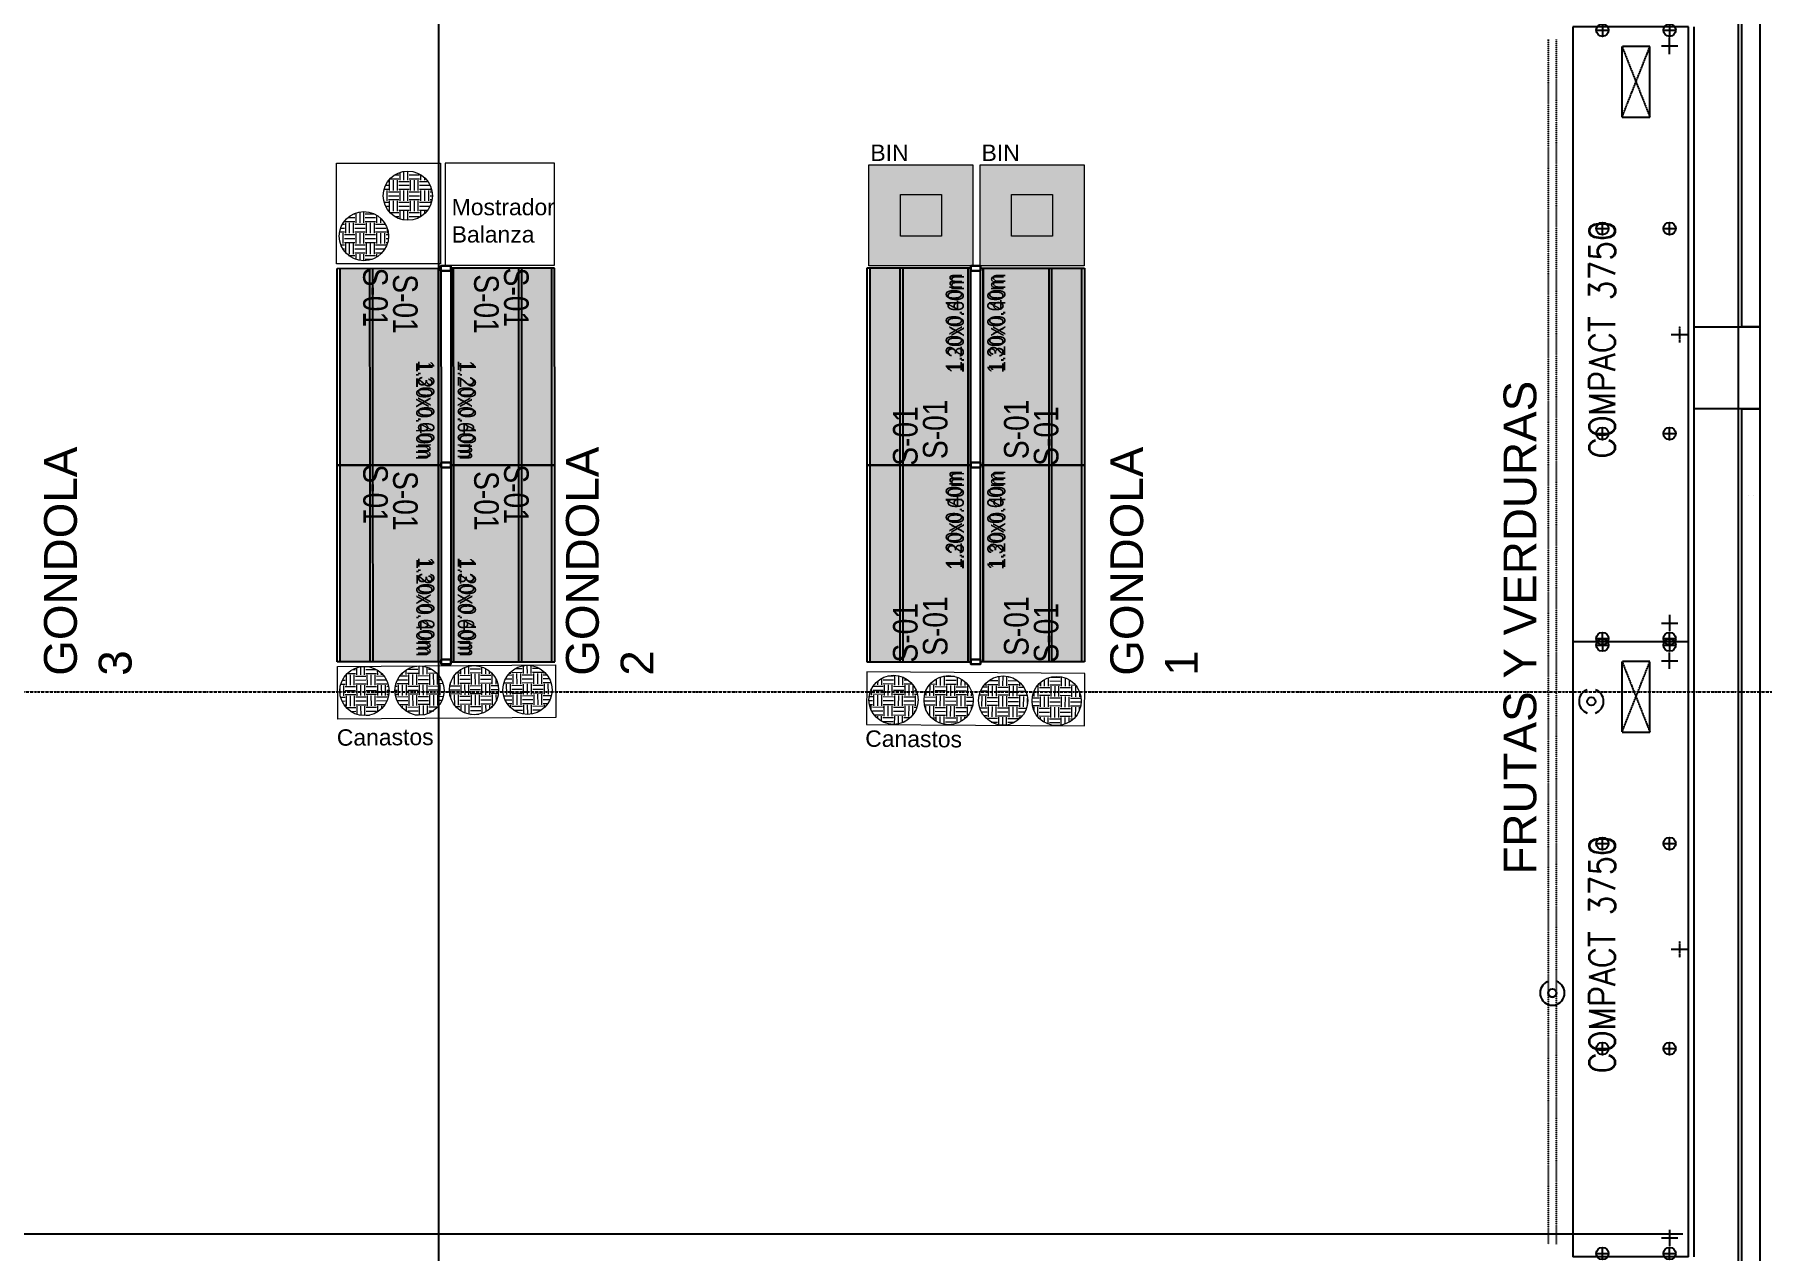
# Model space of a CAD drawing. Header units: millimetres. Extents: x 2698011 to 2856548, y 1019778 to 1210064.
# Drawn here: x 2799514 to 2810043, y 1125799 to 1133215 of the extents above; entities that cross this region are included whole.
import ezdxf
from ezdxf.enums import TextEntityAlignment as Align

# ---------------------------------------------------------------- set-up
doc = ezdxf.new("R2010")
doc.units = ezdxf.units.MM
for name, pattern in [('CONTINUA', [0]), ('DASHDOT2', [0.5, 0.25, -0.125, 0, -0.125]), ('DASHED', [19.05, 12.7, -6.35]), ('HIDDEN', [0.375, 0.25, -0.125]), ('MCDASH12', [0.001411, 0.001058, -0.000352692]), ('TRATTEGGIATA', [0.75, 0.5, -0.25]), ('TRATTEGGIATA2', [0.375, 0.25, -0.125])]:
    doc.linetypes.add(name, pattern=pattern)
for name, color, linetype in [('.corte', 9, 'Continuous'), ('.REVOQUE', 9, 'Continuous'), ('Arq. Pilares', 9, 'CONTINUA'), ('Bloques borde', 9, 'Continuous'), ('COSTAN-CAM-LATERALES', 5, 'Continuous'), ('Mampostería', 9, 'Continuous'), ('PLANTA GRIS', 9, 'Continuous'), ('PROYECCIONES', 9, 'DASHED'), ('REFERENCIAS', 9, 'DASHED'), ('TEXTO', 9, 'Continuous'), ('Vidrio', 9, 'CONTINUA'), ('ZZZZZZZZDESAGUE MAQUINA', 9, 'Continuous'), ('ZZZZZZZZDESAGUE PISO', 9, 'TRATTEGGIATA'), ('ZZZZZZZZGABINETE', 9, 'Continuous'), ('ZZZZZZZZPATAS', 9, 'Continuous'), ('ZZZZZZZZQUADRO_ELETTRICO', 9, 'Continuous'), ('ZZZZZZZZTESTI20', 9, 'Continuous')]:
    doc.layers.add(name, color=color, linetype=linetype)
for name, color, linetype, lineweight in [('_ 07 (0.00)', 9, 'Continuous', 20), ('_ textos', 9, 'Continuous', 5), ('Y_ Frutas y Verduras', 9, 'Continuous', 5)]:
    doc.layers.add(name, color=color, linetype=linetype, lineweight=lineweight)
doc.styles.add('arial', font='arial.ttf')
doc.styles.add('ARIAL NARROW', font='ARIALN.TTF')
doc.styles.get("Standard").update_dxf_attribs({"font": 'arial.ttf'})
doc.styles.add('TESTI15', font='romans.shx', dxfattribs={"width": 0.9, "height": 1.5})
pattern_1 = [(0.433808, (1535612.7, -428885.74), (63.0174021, 63.9789577), [63.5, -63.5]), (0.433808, (1535612.52, -428861.925), (63.0174021, 63.9789577), [63.5, -63.5]), (0.433808, (1535612.34, -428838.113), (63.0174021, 63.9789577), [63.5, -63.5]), (90.433808, (1535620.215, -428830.116), (-63.9789577, 63.0174021), [63.5, -63.5]), (90.433808, (1535644.026, -428829.936), (-63.9789577, 63.0174021), [63.5, -63.5]), (90.433808, (1535667.84, -428829.755), (-63.9789577, 63.0174021), [63.5, -63.5])]
pattern_2 = [(359.580955, (1512981.51, -410102.77), (63.9627185, 63.0338849), [63.5, -63.5]), (359.580955, (1512981.684, -410078.956), (63.9627185, 63.0338849), [63.5, -63.5]), (359.580955, (1512981.86, -410055.144), (63.9627185, 63.0338849), [63.5, -63.5]), (89.580955, (1512989.853, -410047.265), (-63.0338849, 63.9627185), [63.5, -63.5]), (89.580955, (1513013.665, -410047.44), (-63.0338849, 63.9627185), [63.5, -63.5]), (89.580955, (1513037.48, -410047.613), (-63.0338849, 63.9627185), [63.5, -63.5])]

# ---------------------------------------------------------------- blocks, each defined once
blk = doc.blocks.new('ZZLI_TL1_C_375')
at = {"layer": 'ZZZZZZZZDESAGUE MAQUINA'}
for p, q in [((165, -590), (65, -590)), ((115, -540), (115, -640)), ((3585, -590), (3685, -590)), ((3635, -540), (3635, -640))]:
    blk.add_line(p, q, dxfattribs=at)
at = {"layer": 'ZZZZZZZZDESAGUE PISO'}
for p, q in [((1875, -600), (1875, -700)), ((1925, -650), (1825, -650))]:
    blk.add_line(p, q, dxfattribs=at)
at = {"layer": 'ZZZZZZZZGABINETE'}
for p, q in [((3750, 0), (0, 0)), ((0, -705), (0, 0)), ((3750, -705), (3750, 0)), ((0, -705), (3750, -705))]:
    blk.add_line(p, q, dxfattribs=at)
at = {"layer": 'ZZZZZZZZGABINETE', "linetype": 'ByBlock'}
blk.add_line((0, -740), (3750, -740), dxfattribs=at)
at = {"layer": 'ZZZZZZZZPATAS'}
for p, q in [((-18, -180), (58, -180)), ((20, -142), (20, -218)), ((1232, -180), (1308, -180)), ((1270, -142), (1270, -218)), ((2482, -180), (2558, -180)), ((2520, -142), (2520, -218)), ((3768, -180), (3692, -180)), ((3730, -142), (3730, -218)), ((-18, -590), (58, -590)), ((20, -552), (20, -628)), ((1232, -590), (1308, -590)), ((1270, -552), (1270, -628)), ((2482, -590), (2558, -590)), ((2520, -552), (2520, -628)), ((3768, -590), (3692, -590)), ((3730, -552), (3730, -628))]:
    blk.add_line(p, q, dxfattribs=at)
for centre in [(20, -180), (1270, -180), (2520, -180), (3730, -180), (20, -590), (1270, -590), (2520, -590), (3730, -590)]:
    blk.add_circle(centre, 37.6, dxfattribs=at)
at = {"layer": 'ZZZZZZZZQUADRO_ELETTRICO', "linetype": 'TRATTEGGIATA2'}
for p, q in [((3200, -300), (3630, -300)), ((3200, -300), (3630, -470)), ((3630, -300), (3200, -470)), ((3200, -300), (3200, -470)), ((3630, -470), (3630, -300)), ((3200, -470), (3630, -470))]:
    blk.add_line(p, q, dxfattribs=at)
at = {"layer": 'ZZZZZZZZTESTI20', "style": 'TESTI15', "width": 0.9}
blk.add_text('COMPACT 3750', height=157.1, dxfattribs=at).set_placement((1843, -179), align=Align.MIDDLE)
blk = doc.blocks.new('MM1300x600-60 m')
blk.add_hatch(color=256).paths.add_polyline_path([(1315, 675), (115, 675), (115, 75), (1315, 75)])
at = {"layer": 'Bloques borde'}
for p, q in [((1315, 693), (115, 693)), ((115, 693), (115, 75)), ((1315, 675), (115, 675)), ((1315, 75), (1315, 693)), ((115, 75), (1315, 75))]:
    blk.add_line(p, q, dxfattribs=at)
for points in [[(100, 0), (100, 60), (130, 60), (130, 0)], [(115, 75), (115, 60), (1315, 60), (1315, 75)], [(1300, 0), (1300, 60), (1330, 60), (1330, 0)]]:
    blk.add_lwpolyline(points, close=True, dxfattribs=at)
at = {"layer": '_ textos', "style": 'ARIAL NARROW'}
blk.add_attdef('S-01', text='', height=150, dxfattribs=at).set_placement((362, 459), align=Align.MIDDLE_CENTER)
blk.add_attdef('1.30X0.60M', text='', height=100, dxfattribs=at).set_placement((1275, 152), align=Align.MIDDLE_RIGHT)
blk = doc.blocks.new('MM1200X400-60 m')
blk.add_hatch(color=256).paths.add_polyline_path([(1215, 475), (15, 475), (15, 75), (1215, 75)])
at = {"layer": 'Bloques borde'}
for p, q in [((1215, 493), (15, 493)), ((15, 493), (15, 75)), ((1215, 475), (15, 475)), ((1215, 75), (1215, 493)), ((15, 75), (1215, 75))]:
    blk.add_line(p, q, dxfattribs=at)
for points in [[(0, 0), (0, 60), (30, 60), (30, 0)], [(15, 75), (15, 60), (1215, 60), (1215, 75)], [(1200, 0), (1200, 60), (1230, 60), (1230, 0)]]:
    blk.add_lwpolyline(points, close=True, dxfattribs=at)
at = {"layer": '_ textos', "style": 'ARIAL NARROW'}
blk.add_attdef('S-01', text='', height=150, dxfattribs=at).set_placement((233, 277), align=Align.MIDDLE_CENTER)
blk.add_attdef('1.20X0.40M', text='', height=100, dxfattribs=at).set_placement((1183, 163), align=Align.MIDDLE_RIGHT)

msp = doc.modelspace()

# ---------------------------------------------------------------- hatches: boundary and pattern name
at = {"layer": 'Y_ Frutas y Verduras'}
h = msp.add_hatch(dxfattribs=at)
h.set_pattern_fill('EARTH', color=256, scale=10)
h.set_pattern_definition([(360, (180645.47, -234057.9), (63.5, 63.5), [63.5, -63.5]), (360, (180645.47, -234034.09), (63.5, 63.5), [63.5, -63.5]), (360, (180645.47, -234010.276), (63.5, 63.5), [63.5, -63.5]), (90, (180653.41, -234002.34), (-63.5, 63.5), [63.5, -63.5]), (90, (180677.22, -234002.34), (-63.5, 63.5), [63.5, -63.5]), (90, (180701.035, -234002.34), (-63.5, 63.5), [63.5, -63.5])])
edge = h.paths.add_edge_path()
edge.add_arc((2801790.589, 1132232.024), 150, 0, 360, ccw=False)
h = msp.add_hatch(color=256, dxfattribs=at)
h.dxf.hatch_style = 1
h.paths.add_polyline_path([(2804601.399, 1132419.831), (2805235.66, 1132419.831), (2805235.66, 1131805.218), (2804601.399, 1131805.218)])
h = msp.add_hatch(color=256, dxfattribs=at)
h.dxf.hatch_style = 1
h.paths.add_polyline_path([(2805278.856, 1132419.831), (2805913.117, 1132419.831), (2805913.117, 1131805.218), (2805278.856, 1131805.218)])
h = msp.add_hatch(dxfattribs=at)
h.set_pattern_fill('EARTH', color=256, scale=10)
h.set_pattern_definition([(360, (180377.42, -233810.606), (63.5, 63.5), [63.5, -63.5]), (360, (180377.42, -233786.794), (63.5, 63.5), [63.5, -63.5]), (360, (180377.42, -233762.98), (63.5, 63.5), [63.5, -63.5]), (90, (180385.36, -233755.044), (-63.5, 63.5), [63.5, -63.5]), (90, (180409.17, -233755.044), (-63.5, 63.5), [63.5, -63.5]), (90, (180432.98, -233755.044), (-63.5, 63.5), [63.5, -63.5])])
edge = h.paths.add_edge_path()
edge.add_arc((2801522.536, 1131984.729), 150, 0, 360, ccw=False)
h = msp.add_hatch(dxfattribs=at)
h.set_pattern_fill('EARTH', color=256, scale=10, angle=0.4338079)
h.set_pattern_definition(pattern_1)
edge = h.paths.add_edge_path()
edge.add_arc((2801525.685, 1129211.333), 150, 0.4338079, 360.4338079, ccw=False)
h = msp.add_hatch(dxfattribs=at)
h.set_pattern_fill('EARTH', color=256, scale=10, angle=0.4338079)
h.set_pattern_definition(pattern_1)
edge = h.paths.add_edge_path()
edge.add_arc((2801861.626, 1129213.877), 150, 0.4338079, 360.4338079, ccw=False)
h = msp.add_hatch(dxfattribs=at)
h.set_pattern_fill('EARTH', color=256, scale=10, angle=0.4338079)
h.set_pattern_definition(pattern_1)
edge = h.paths.add_edge_path()
edge.add_arc((2802193.705, 1129216.391), 150, 0.4338079, 360.4338079, ccw=False)
h = msp.add_hatch(dxfattribs=at)
h.set_pattern_fill('EARTH', color=256, scale=10, angle=0.4338079)
h.set_pattern_definition(pattern_1)
edge = h.paths.add_edge_path()
edge.add_arc((2802519.994, 1129218.861), 150, 0.4338079, 360.4338079, ccw=False)
h = msp.add_hatch(dxfattribs=at)
h.set_pattern_fill('EARTH', color=256, scale=10, angle=-0.4190451)
h.set_pattern_definition(pattern_2)
edge = h.paths.add_edge_path()
edge.add_arc((2804751.647, 1129157.757), 150, -0.4190451, 359.5809549)
h = msp.add_hatch(dxfattribs=at)
h.set_pattern_fill('EARTH', color=256, scale=10, angle=-0.4190451)
h.set_pattern_definition(pattern_2)
edge = h.paths.add_edge_path()
edge.add_arc((2805087.589, 1129155.3), 150, -0.4190451, 359.5809549)
h = msp.add_hatch(dxfattribs=at)
h.set_pattern_fill('EARTH', color=256, scale=10, angle=-0.4190451)
h.set_pattern_definition(pattern_2)
edge = h.paths.add_edge_path()
edge.add_arc((2805419.668, 1129152.871), 150, -0.4190451, 359.5809549)
h = msp.add_hatch(dxfattribs=at)
h.set_pattern_fill('EARTH', color=256, scale=10, angle=-0.4190451)
h.set_pattern_definition(pattern_2)
edge = h.paths.add_edge_path()
edge.add_arc((2805745.958, 1129150.485), 150, -0.4190451, 359.5809549)

# ---------------------------------------------------------------- linework, layer by layer
at = {"layer": '.corte', "linetype": 'DASHDOT2', "ltscale": 2}
msp.add_line((2737475.849, 1129202.793), (2831748.487, 1129207.141), dxfattribs=at)
at = {"layer": '.REVOQUE'}
for points in [[(2809903.084, 1131432.514), (2809903.028, 1137626.998)], [(2809903.084, 1124738.03), (2809903.054, 1130932.514)]]:
    msp.add_lwpolyline(points, dxfattribs=at)
at = {"layer": '_ 07 (0.00)', "elevation": -0.382}
for points in [[(2802685.217, 1132431.054), (2802017.651, 1132431.054), (2802017.651, 1131809.074), (2802685.217, 1131809.074)], [(2804793.079, 1132239.298), (2805043.98, 1132239.298), (2805043.98, 1131985.752), (2804793.079, 1131985.752)], [(2805470.536, 1132239.298), (2805721.437, 1132239.298), (2805721.437, 1131985.752), (2805470.536, 1131985.752)]]:
    msp.add_lwpolyline(points, close=True, dxfattribs=at)
at = {"layer": 'Arq. Pilares'}
msp.add_lwpolyline([(2810033.084, 1130932.514), (2809633.084, 1130932.514), (2809633.084, 1131432.514), (2810033.084, 1131432.514), (2810033.084, 1130932.514)], dxfattribs=at)
at = {"layer": 'COSTAN-CAM-LATERALES'}
msp.add_lwpolyline([(2809633.084, 1124738.03), (2809903.084, 1124738.03), (2809903.084, 1157710.661), (2770549.749, 1157710.661), (2770549.75, 1124660.695), (2776090.473, 1124660.678)], dxfattribs=at)
at = {"layer": 'Mampostería'}
for points in [[(2809923.09, 1131432.514), (2809923.084, 1137626.998), (2810033.055, 1137626.998), (2810033.09, 1131432.514), (2809923.09, 1131432.514)], [(2809923.09, 1124738.03), (2809923.084, 1130932.514), (2810033.055, 1130932.514), (2810033.09, 1124738.03), (2809923.09, 1124738.03)]]:
    msp.add_lwpolyline(points, dxfattribs=at)
at = {"layer": 'PLANTA GRIS', "linetype": 'MCDASH12'}
for p, q in [((2808743.081, 1133184.669, 0.056), (2808743.079, 1125837.94, 0.056)), ((2808793.079, 1125838.463, 0.056), (2808793.081, 1133185.022, 0.056)), ((2808743.066, 1127379.872, 0.056), (2808743.066, 1127369.872, 0.056))]:
    msp.add_line(p, q, dxfattribs=at)
at = {"layer": 'PLANTA GRIS'}
for centre in [(2809005.712, 1129147.745, 0.017), (2808768.073, 1127369.872, 0.056)]:
    msp.add_circle(centre, 25.007, dxfattribs=at)
for centre, radius, start, end in [((2809005.712, 1129147.745, 0.017), 75, 109.474674, 250.5253081), ((2809005.712, 1129147.745, 0.017), 75, 289.4677496, 70.5322327), ((2808768.073, 1127369.872, 0.056), 75, 109.4820213, 70.5395793), ((2808768.073, 1127369.872, 0.056), 25.007, 179.9999911, 359.9999911)]:
    msp.add_arc(centre, radius, start, end, dxfattribs=at)
at = {"layer": 'PROYECCIONES', "linetype": 'HIDDEN'}
msp.add_line((2801976.417, 1157710.661), (2801976.417, 1118043.759), dxfattribs=at)
at = {"layer": 'REFERENCIAS', "linetype": 'HIDDEN'}
msp.add_line((2809563.82, 1125898.042), (2767141.621, 1125898.042), dxfattribs=at)
at = {"layer": 'Vidrio', "linetype": 'ByBlock'}
for p, q in [((2809964.893, 1130405.077, 0), (2809964.893, 1130404.97, 0)), ((2809994.893, 1130405.077, 0), (2809994.893, 1130404.971, 0))]:
    msp.add_line(p, q, dxfattribs=at)
at = {"layer": 'Y_ Frutas y Verduras'}
for points, elevation in [([(2801354.696, 1132431.054), (2801988.957, 1132431.054), (2801988.957, 1131816.441), (2801354.696, 1131816.441)], -0.382), ([(2804601.399, 1132419.831), (2805235.66, 1132419.831), (2805235.66, 1131805.218), (2804601.399, 1131805.218)], -0.382), ([(2805278.856, 1132419.831), (2805913.117, 1132419.831), (2805913.117, 1131805.218), (2805278.856, 1131805.218)], -0.382), ([(2801360.631, 1129361.028), (2802689.9, 1129371.092), (2802692.327, 1129050.58), (2801363.058, 1129040.516)], -0.408), ([(2804586.632, 1129008.02), (2805915.903, 1128998.298), (2805918.247, 1129318.811), (2804588.976, 1129328.533)], -0.382)]:
    msp.add_lwpolyline(points, close=True, dxfattribs=dict(at, elevation=elevation))
for centre in [(2801790.589, 1132232.024, -0.408), (2801522.536, 1131984.729, -0.408), (2801525.685, 1129211.333, -0.408), (2801861.626, 1129213.877, -0.408), (2802193.705, 1129216.391, -0.408), (2802519.994, 1129218.861, -0.408), (2804751.647, 1129157.757, -0.382), (2805087.589, 1129155.3, -0.382), (2805419.668, 1129152.871, -0.382), (2805745.958, 1129150.485, -0.382)]:
    msp.add_circle(centre, 150, dxfattribs=at)

# ---------------------------------------------------------------- block references
at = {"layer": 'PLANTA GRIS', "rotation": 89.99999110218347}
for p in [(2808893.083, 1129510.991, -0.025), (2808893.083, 1125760.99, -0.025)]:
    msp.add_blockref('ZZLI_TL1_C_375', p, dxfattribs=at)
at = {"layer": 'Y_ Frutas y Verduras'}
ref = msp.add_blockref('MM1300x600-60 m', (2802052.353, 1131904.045, -0.382), dxfattribs=dict(at, xscale=-1, rotation=90.01476280984842))
ref.add_attrib('1.30X0.60M', '1.30x0.60m', dxfattribs={"layer": '_ textos', "height": 100, "rotation": 270.0147628, "style": 'ARIAL NARROW'}).set_placement((2801902.281, 1130629.037, -0.382), align=Align.MIDDLE_RIGHT)
ref.add_attrib('S-01', 'S-01', dxfattribs={"layer": '_ textos', "height": 150, "rotation": 270.0147628, "style": 'ARIAL NARROW'}).set_placement((2801592.907, 1131611.761, -0.382), align=Align.MIDDLE_CENTER)
ref = msp.add_blockref('MM1200X400-60 m', (2802052.379, 1131804.045, -0.382), dxfattribs=dict(at, xscale=-1, rotation=90.01476280984842))
ref.add_attrib('S-01', 'S-01', dxfattribs={"layer": '_ textos', "height": 150, "rotation": 270.0147628, "style": 'ARIAL NARROW'}).set_placement((2801775.062, 1131571.316, -0.382), align=Align.MIDDLE_CENTER)
ref.add_attrib('1.20X0.40M', '1.20x0.40m', dxfattribs={"layer": '_ textos', "height": 100, "rotation": 270.0147628, "style": 'ARIAL NARROW'}).set_placement((2801891.048, 1130620.727, -0.382), align=Align.MIDDLE_RIGHT)
ref = msp.add_blockref('MM1300x600-60 m', (2801992.353, 1131904.029, -0.382), dxfattribs=dict(at, rotation=270.0147628098484))
ref.add_attrib('1.30X0.60M', '1.20x0.60m', dxfattribs={"layer": '_ textos', "height": 100, "rotation": 270.0147628, "style": 'ARIAL NARROW'}).set_placement((2802144.378, 1130629.099, -0.382), align=Align.MIDDLE_RIGHT)
ref.add_attrib('S-01', 'S-01', dxfattribs={"layer": '_ textos', "height": 150, "rotation": 270.0147628, "style": 'ARIAL NARROW'}).set_placement((2802451.848, 1131611.983, -0.382), align=Align.MIDDLE_CENTER)
for p, rotation in [((2801992.379, 1131804.029, -0.382), 270.0147628098484), ((2805282.421, 1130574.247, -0.382), 90), ((2801992.688, 1130604.029, -0.382), 270.0147628098484), ((2805282.421, 1129374.247, -0.382), 90)]:
    msp.add_blockref('MM1200X400-60 m', p, dxfattribs=dict(at, rotation=rotation)).add_auto_attribs({'S-01': 'S-01', '1.20X0.40M': '1.20x0.40m'})
ref = msp.add_blockref('MM1300x600-60 m', (2805282.421, 1130474.247, -0.382), dxfattribs=dict(at, rotation=90))
ref.add_attrib('1.30X0.60M', '1.30x0.60m', dxfattribs={"layer": '_ textos', "height": 100, "rotation": 90, "style": 'ARIAL NARROW'}).set_placement((2805130.724, 1131749.216, -0.382), align=Align.MIDDLE_RIGHT)
ref.add_attrib('S-01', 'S-01', dxfattribs={"layer": '_ textos', "height": 150, "rotation": 90, "style": 'ARIAL NARROW'}).set_placement((2804823.001, 1130766.412, -0.382), align=Align.MIDDLE_CENTER)
ref = msp.add_blockref('MM1300x600-60 m', (2805222.421, 1130474.247, -0.382), dxfattribs=dict(at, xscale=-1, rotation=270))
ref.add_attrib('1.30X0.60M', '1.30x0.60m', dxfattribs={"layer": '_ textos', "height": 100, "rotation": 90, "style": 'ARIAL NARROW'}).set_placement((2805372.821, 1131749.216, -0.382), align=Align.MIDDLE_RIGHT)
ref.add_attrib('S-01', 'S-01', dxfattribs={"layer": '_ textos', "height": 150, "rotation": 90, "style": 'ARIAL NARROW'}).set_placement((2805681.942, 1130766.412, -0.382), align=Align.MIDDLE_CENTER)
ref = msp.add_blockref('MM1200X400-60 m', (2805222.421, 1130574.247, -0.382), dxfattribs=dict(at, xscale=-1, rotation=270))
ref.add_attrib('S-01', 'S-01', dxfattribs={"layer": '_ textos', "height": 150, "rotation": 90, "style": 'ARIAL NARROW'}).set_placement((2805499.798, 1130806.904, -0.382), align=Align.MIDDLE_CENTER)
ref.add_attrib('1.20X0.40M', '1.20x0.40m', dxfattribs={"layer": '_ textos', "height": 100, "rotation": 90, "style": 'ARIAL NARROW'}).set_placement((2805384.057, 1131757.523, -0.382), align=Align.MIDDLE_RIGHT)
ref = msp.add_blockref('MM1300x600-60 m', (2802052.662, 1130704.045, -0.382), dxfattribs=dict(at, xscale=-1, rotation=90.01476280984842))
ref.add_attrib('1.30X0.60M', '1.30x0.60m', dxfattribs={"layer": '_ textos', "height": 100, "rotation": 270.0147628, "style": 'ARIAL NARROW'}).set_placement((2801902.59, 1129429.037, -0.382), align=Align.MIDDLE_RIGHT)
ref.add_attrib('S-01', 'S-01', dxfattribs={"layer": '_ textos', "height": 150, "rotation": 270.0147628, "style": 'ARIAL NARROW'}).set_placement((2801593.216, 1130411.761, -0.382), align=Align.MIDDLE_CENTER)
ref = msp.add_blockref('MM1200X400-60 m', (2802052.688, 1130604.045, -0.382), dxfattribs=dict(at, xscale=-1, rotation=90.01476280984842))
ref.add_attrib('S-01', 'S-01', dxfattribs={"layer": '_ textos', "height": 150, "rotation": 270.0147628, "style": 'ARIAL NARROW'}).set_placement((2801775.371, 1130371.316, -0.382), align=Align.MIDDLE_CENTER)
ref.add_attrib('1.20X0.40M', '1.20x0.40m', dxfattribs={"layer": '_ textos', "height": 100, "rotation": 270.0147628, "style": 'ARIAL NARROW'}).set_placement((2801891.357, 1129420.727, -0.382), align=Align.MIDDLE_RIGHT)
ref = msp.add_blockref('MM1300x600-60 m', (2801992.662, 1130704.029, -0.382), dxfattribs=dict(at, rotation=270.0147628098484))
ref.add_attrib('1.30X0.60M', '1.30x0.60m', dxfattribs={"layer": '_ textos', "height": 100, "rotation": 270.0147628, "style": 'ARIAL NARROW'}).set_placement((2802144.688, 1129429.099, -0.382), align=Align.MIDDLE_RIGHT)
ref.add_attrib('S-01', 'S-01', dxfattribs={"layer": '_ textos', "height": 150, "rotation": 270.0147628, "style": 'ARIAL NARROW'}).set_placement((2802452.157, 1130411.983, -0.382), align=Align.MIDDLE_CENTER)
ref = msp.add_blockref('MM1300x600-60 m', (2805282.421, 1129274.247, -0.382), dxfattribs=dict(at, rotation=90))
ref.add_attrib('1.30X0.60M', '1.30x0.60m', dxfattribs={"layer": '_ textos', "height": 100, "rotation": 90, "style": 'ARIAL NARROW'}).set_placement((2805130.724, 1130549.216, -0.382), align=Align.MIDDLE_RIGHT)
ref.add_attrib('S-01', 'S-01', dxfattribs={"layer": '_ textos', "height": 150, "rotation": 90, "style": 'ARIAL NARROW'}).set_placement((2804823.001, 1129566.412, -0.382), align=Align.MIDDLE_CENTER)
ref = msp.add_blockref('MM1300x600-60 m', (2805222.421, 1129274.247, -0.382), dxfattribs=dict(at, xscale=-1, rotation=270))
ref.add_attrib('1.30X0.60M', '1.30x0.60m', dxfattribs={"layer": '_ textos', "height": 100, "rotation": 90, "style": 'ARIAL NARROW'}).set_placement((2805372.821, 1130549.216, -0.382), align=Align.MIDDLE_RIGHT)
ref.add_attrib('S-01', 'S-01', dxfattribs={"layer": '_ textos', "height": 150, "rotation": 90, "style": 'ARIAL NARROW'}).set_placement((2805681.942, 1129566.412, -0.382), align=Align.MIDDLE_CENTER)
ref = msp.add_blockref('MM1200X400-60 m', (2805222.421, 1129374.247, -0.382), dxfattribs=dict(at, xscale=-1, rotation=270))
ref.add_attrib('S-01', 'S-01', dxfattribs={"layer": '_ textos', "height": 150, "rotation": 90, "style": 'ARIAL NARROW'}).set_placement((2805499.798, 1129606.904, -0.382), align=Align.MIDDLE_CENTER)
ref.add_attrib('1.20X0.40M', '1.20x0.40m', dxfattribs={"layer": '_ textos', "height": 100, "rotation": 90, "style": 'ARIAL NARROW'}).set_placement((2805384.057, 1130557.523, -0.382), align=Align.MIDDLE_RIGHT)

# ---------------------------------------------------------------- texts
at = {"layer": 'TEXTO', "style": 'arial'}
msp.add_text('FRUTAS Y VERDURAS', height=200, rotation=90.0004855, dxfattribs=at).set_placement((2808670.606, 1128091.768, -0.21))
at = {"layer": 'TEXTO', "char_height": 200, "attachment_point": 1, "rotation": 89.9999911, "style": 'arial'}
for s, insert in [('{\\fArial|b0|i0|c186|p34;GONDOLA }3', (2799572.358, 1129304.37, -0.382)), ('{\\fArial|b0|i0|c186|p34;GONDOLA }2', (2802754.366, 1129304.37, -0.382)), ('{\\fArial|b0|i0|c186|p34;GONDOLA }1', (2806073.2, 1129304.37, -0.382))]:
    msp.add_mtext_dynamic_manual_height_columns(s, width=2.57739, gutter_width=12.5, heights=[0], dxfattribs=dict(at, insert=insert))
at = {"layer": 'Y_ Frutas y Verduras', "char_height": 100}
for s, width, insert, attachment_point in [('BIN', 1.00308, (2804610.629, 1132543.547, -0.408), 1), ('BIN', 1.00308, (2805288.086, 1132543.547, -0.408), 1), ('Mostrador\\PBalanza', 1.23226, (2802057.761, 1131944.558, -0.408), 7)]:
    msp.add_mtext_dynamic_manual_height_columns(s, width=width, gutter_width=12.5, heights=[0], dxfattribs=dict(at, insert=insert, attachment_point=attachment_point))
for insert, attachment_point, rotation in [((2801357.729, 1128876.011, -0.408), 7, 0.4338079), ((2804579.337, 1128971.503, -0.408), 1, 359.5809549)]:
    msp.add_mtext_dynamic_manual_height_columns('Canastos', width=1.43828, gutter_width=12.5, heights=[0], dxfattribs=dict(at, insert=insert, attachment_point=attachment_point, rotation=rotation))

doc.saveas('drawing.dxf')
